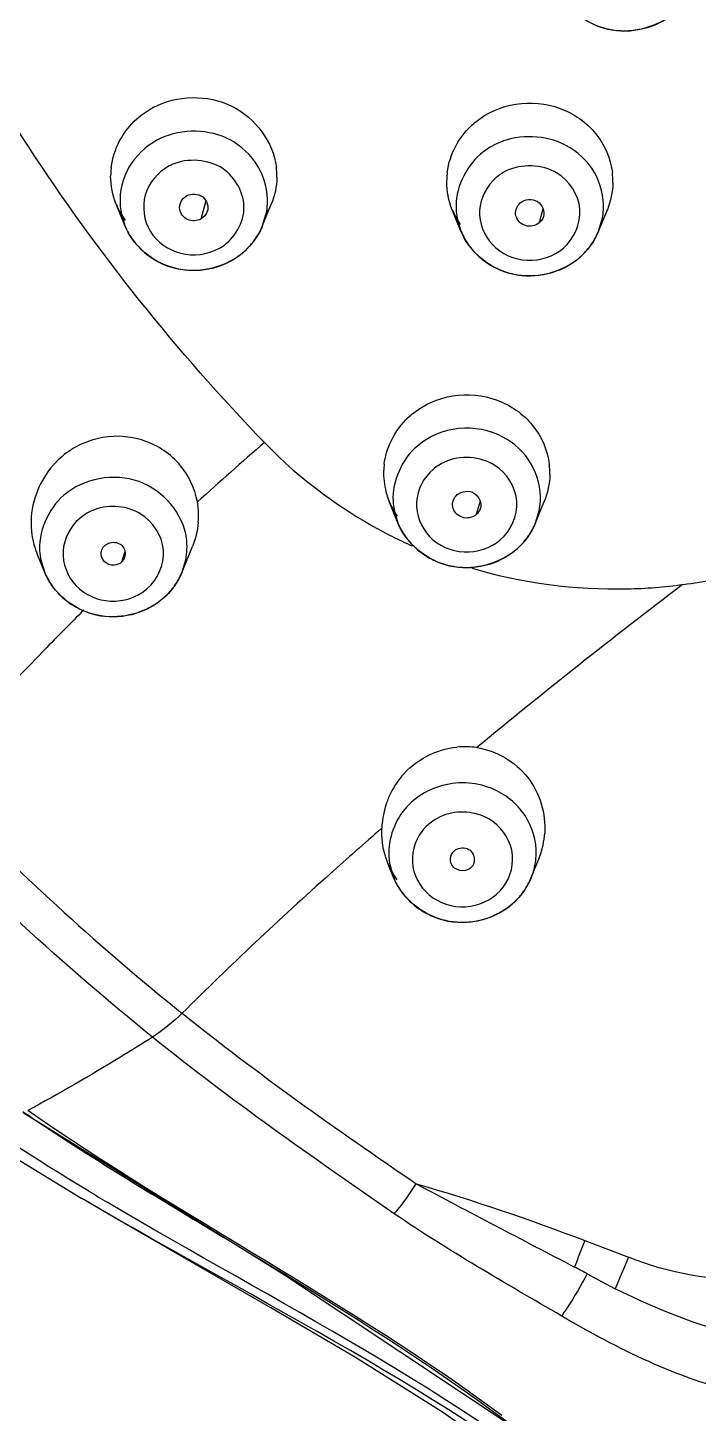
# Model space of a CAD drawing. Header units: millimetres. Extents: x 13495 to 14291, y -4366 to -3315.
# Drawn here: x 13869.76 to 13873.29, y -3806.61 to -3799.31 of the extents above; entities that cross this region are included whole.
import ezdxf

# ---------------------------------------------------------------- set-up
doc = ezdxf.new("R2010")
doc.units = ezdxf.units.MM
doc.header["$LTSCALE"] = 0.1
doc.layers.add('1', color=7, linetype='Continuous')

msp = doc.modelspace()

# ---------------------------------------------------------------- linework, layer by layer
at = {"layer": '1', "color": 7, "linetype": 'Continuous'}
for p, q in [((13870.2717, -3800.3499), (13870.2257, -3800.2372)), ((13870.6979, -3800.2196), (13870.6719, -3800.3152)), ((13870.9971, -3800.3499), (13871.043, -3800.2372)), ((13870.2515, -3800.2812), (13870.2717, -3800.3499)), ((13870.9971, -3800.3499), (13871.0163, -3800.2861)), ((13872.0422, -3800.3789), (13871.9962, -3800.2662)), ((13872.022, -3800.3101), (13872.0422, -3800.3789)), ((13872.4743, -3800.2609), (13872.4551, -3800.3355)), ((13872.7676, -3800.3789), (13872.8136, -3800.2662)), ((13872.7676, -3800.3789), (13872.7868, -3800.3151)), ((13871.7099, -3801.9161), (13871.664, -3801.8035)), ((13871.6897, -3801.8474), (13871.7099, -3801.9161)), ((13872.1434, -3801.8024), (13872.1228, -3801.8727)), ((13872.4353, -3801.9161), (13872.4813, -3801.8035)), ((13872.4353, -3801.9161), (13872.4545, -3801.8523)), ((13869.8476, -3802.1748), (13869.8086, -3802.0793)), ((13870.2717, -3802.0668), (13870.2531, -3802.1237)), ((13870.573, -3802.1748), (13870.6276, -3802.041)), ((13869.8274, -3802.1061), (13869.8476, -3802.1748)), ((13870.573, -3802.1748), (13870.5922, -3802.111)), ((13871.6877, -3803.7853), (13871.6576, -3803.7114)), ((13871.6676, -3803.7166), (13871.6877, -3803.7853)), ((13872.1115, -3803.7074), (13872.1023, -3803.7249)), ((13872.4131, -3803.7853), (13872.4511, -3803.6923)), ((13870.2228, -3805.5802), (13870.0445, -3805.4756)), ((13872.695, -3805.6973), (13872.9251, -3805.7854)), ((13872.7077, -3805.873), (13872.8554, -3805.9532))]:
    msp.add_line(p, q, dxfattribs=at)
for points in [[(13868.4329, -3804.2938), (13868.9111, -3804.7141), (13869.6693, -3805.2464), (13870.0445, -3805.4755)], [(13869.7361, -3805.0232), (13871.1131, -3805.8792), (13872.3382, -3806.6942)], [(13872.7642, -3807.2144), (13872.4075, -3806.9279), (13871.9446, -3806.6028), (13871.4862, -3806.3143), (13871.0413, -3806.0517), (13870.618, -3805.8084), (13870.2228, -3805.5802)]]:
    msp.add_lwpolyline(points, dxfattribs=at)
for centre, radius, start, end in [((13872.9055, -3798.9167), 0.4068, 246.76935, 260.07564), ((13872.9054, -3798.9169), 0.4065, 260.0805, 261.03959), ((13870.6262, -3800.1167), 0.4402, 117.4038, 118.60431), ((13872.3882, -3800.135), 0.4265, 129.10002, 130.37933), ((13870.6395, -3800.2469), 0.3952, 62.4843, 65.25282), ((13872.4109, -3800.2743), 0.3934, 62.02167, 62.82641), ((13870.6302, -3800.2725), 0.2677, 114.39185, 118.59412), ((13870.5869, -3800.0886), 0.3905, 173.86509, 179.98892), ((13870.5898, -3800.0889), 0.3934, 173.08152, 173.87169), ((13870.6789, -3800.0889), 0.3934, 5.9199, 6.91349), ((13870.6821, -3800.0887), 0.3902, 1.18447, 5.92559), ((13870.6865, -3800.0885), 0.3858, 0.00053, 1.17825), ((13870.6852, -3800.0885), 0.3871, 358.97786, 359.99969), ((13872.3568, -3800.1176), 0.3899, 173.95337, 179.98752), ((13872.3605, -3800.1179), 0.3935, 173.08026, 173.9615), ((13872.4494, -3800.1179), 0.3935, 5.98382, 6.91525), ((13872.4524, -3800.1176), 0.3904, 1.13511, 5.9894), ((13872.4568, -3800.1175), 0.3861, 358.90837, 1.12891), ((13870.5959, -3800.0862), 0.3998, 202.19714, 203.32187), ((13870.6033, -3800.0827), 0.408, 203.36831, 215.99227), ((13870.5929, -3800.218), 0.3472, 183.11815, 190.48184), ((13870.668, -3800.084), 0.4052, 328.56052, 336.9445), ((13870.6757, -3800.218), 0.3474, 348.69755, 356.89806), ((13870.6719, -3800.0858), 0.4009, 336.95994, 337.80155), ((13872.3668, -3800.115), 0.4002, 202.19812, 203.23549), ((13872.3729, -3800.1121), 0.407, 203.2699, 214.60216), ((13872.3641, -3800.2468), 0.3479, 183.02165, 190.48523), ((13872.446, -3800.2469), 0.3476, 348.69638, 356.92511), ((13872.4432, -3800.1151), 0.3999, 336.83851, 337.8087), ((13870.6064, -3800.2131), 0.3616, 202.23532, 216.27784), ((13870.6565, -3800.209), 0.3687, 316.99003, 328.80669), ((13870.6648, -3800.2143), 0.3589, 328.85785, 337.80762), ((13872.3762, -3800.2424), 0.3607, 202.22274, 215.02097), ((13872.4322, -3800.2414), 0.3625, 324.25518, 333.72994), ((13872.4384, -3800.2447), 0.3555, 333.75408, 337.8191), ((13870.6159, -3800.2059), 0.3734, 216.30362, 225.75605), ((13870.6218, -3800.1997), 0.382, 225.77257, 233.91267), ((13870.6425, -3800.1943), 0.3891, 298.59775, 313.7202), ((13870.6514, -3800.2042), 0.3757, 313.79354, 314.77465), ((13870.6527, -3800.2056), 0.3738, 314.77453, 317.00608), ((13872.3851, -3800.236), 0.3718, 215.04185, 224.21121), ((13872.4208, -3800.2325), 0.3769, 310.36905, 321.84358), ((13872.4278, -3800.2383), 0.3678, 321.88334, 322.86028), ((13872.429, -3800.2392), 0.3664, 322.86044, 324.26566), ((13870.6291, -3800.1895), 0.3946, 233.92651, 245.08773), ((13870.6308, -3800.1857), 0.3988, 245.09197, 249.96143), ((13872.3908, -3800.2304), 0.3797, 224.22326, 231.58974), ((13872.3984, -3800.2206), 0.3921, 231.60713, 242.54322), ((13870.6343, -3800.1755), 0.4096, 249.99246, 263.51125), ((13870.6341, -3800.1768), 0.4082, 263.52087, 264.5997), ((13872.4002, -3800.2171), 0.396, 242.54079, 246.73524), ((13872.4042, -3800.2071), 0.4068, 246.76935, 260.07564), ((13872.4042, -3800.2074), 0.4065, 260.0805, 261.03959), ((13872.0559, -3801.6722), 0.4265, 129.10002, 130.37933), ((13882.2033, -3814.5031), 17.1642, 130.7159, 132.29069), ((13872.8093, -3799.7445), 2.5115, 224.13845, 243.00797), ((13870.2321, -3801.913), 0.453, 134.58395, 135.59205), ((13870.2315, -3801.9125), 0.4522, 133.75115, 134.58325), ((13872.0245, -3801.6548), 0.3899, 173.95337, 179.98754), ((13872.0282, -3801.6551), 0.3935, 173.08026, 173.9615), ((13872.1171, -3801.6551), 0.3935, 5.98382, 6.91525), ((13872.1201, -3801.6549), 0.3904, 1.1351, 5.9894), ((13872.0297, -3801.6542), 0.395, 180.07306, 196.48111), ((13872.1245, -3801.6547), 0.3861, 358.90835, 1.1289), ((13872.0308, -3801.6537), 0.3962, 196.50299, 202.20428), ((13870.2503, -3801.8775), 0.4096, 5.42713, 10.05306), ((13870.2454, -3801.878), 0.4145, 4.51493, 5.43501), ((13870.2401, -3801.8783), 0.4197, 355.06504, 4.49808), ((13872.0345, -3801.6523), 0.4002, 202.19812, 203.23549), ((13872.0406, -3801.6494), 0.407, 203.2699, 214.60216), ((13872.0318, -3801.7841), 0.3479, 183.02165, 190.48522), ((13872.1137, -3801.7842), 0.3476, 348.69638, 356.92511), ((13872.111, -3801.6524), 0.3999, 336.83851, 337.8087), ((13870.2218, -3801.9163), 0.4448, 175.83416, 186.19785), ((13872.0439, -3801.7797), 0.3607, 202.22274, 215.02097), ((13872.1061, -3801.7819), 0.3555, 333.75408, 337.81911), ((13870.2074, -3801.9176), 0.4303, 186.22469, 200.85988), ((13870.2489, -3802.0427), 0.35, 348.74651, 7.46548), ((13872.8214, -3799.7158), 2.5426, 243.05759, 243.34641), ((13872.8281, -3799.7023), 2.5576, 243.34876, 245.92084), ((13872.0528, -3801.7732), 0.3718, 215.04185, 224.21121), ((13872.0886, -3801.7698), 0.3769, 310.36906, 321.84358), ((13872.0956, -3801.7756), 0.3678, 321.88334, 322.86028), ((13872.0967, -3801.7765), 0.3664, 322.86044, 324.26566), ((13872.0999, -3801.7787), 0.3625, 324.25518, 333.72994), ((13870.1946, -3801.9219), 0.4169, 200.93633, 202.18884), ((13870.1926, -3801.9227), 0.4147, 202.18914, 203.07467), ((13870.1685, -3802.0429), 0.3469, 185.9198, 190.492), ((13870.2127, -3801.8717), 0.4481, 336.79798, 337.8004), ((13872.0585, -3801.7677), 0.3797, 224.22326, 231.58974), ((13872.0661, -3801.7579), 0.3921, 231.60713, 242.54322), ((13872.0679, -3801.7544), 0.396, 242.54079, 246.73524), ((13872.0719, -3801.7444), 0.4068, 246.76935, 260.07564), ((13872.0719, -3801.7447), 0.4065, 260.0805, 261.03959), ((13870.1815, -3802.0384), 0.3607, 202.22274, 215.02097), ((13870.2375, -3802.0374), 0.3625, 324.25518, 333.72994), ((13870.2438, -3802.0406), 0.3555, 333.75408, 337.81911), ((13872.8683, -3799.6435), 2.6204, 277.55508, 285.04134), ((13870.1905, -3802.0319), 0.3718, 215.04185, 224.21121), ((13870.1961, -3802.0263), 0.3797, 224.22326, 231.58974), ((13870.2262, -3802.0285), 0.3769, 310.36906, 321.84358), ((13870.2332, -3802.0343), 0.3678, 321.88334, 322.86028), ((13870.2344, -3802.0352), 0.3664, 322.86044, 324.26566), ((13893.2221, -3828.6179), 33.1087, 127.18752, 129.58206), ((13872.8531, -3799.5002), 2.7645, 271.36241, 277.47635), ((13870.2038, -3802.0165), 0.3921, 231.60713, 242.54322), ((13870.2056, -3802.0131), 0.396, 242.54079, 246.73524), ((13870.2096, -3802.0031), 0.4068, 246.76935, 260.07564), ((13870.2095, -3802.0033), 0.4065, 260.0805, 261.03959), ((13872.0607, -3803.5223), 0.4267, 81.24947, 95.36511), ((13872.0742, -3803.5391), 0.4486, 139.82783, 146.70458), ((13872.0759, -3803.5403), 0.4508, 147.32573, 153.99355), ((13872.073, -3803.5385), 0.4473, 146.67909, 147.31844), ((13872.0792, -3803.5418), 0.4544, 154.00145, 161.71011), ((13872.082, -3803.5426), 0.4573, 169.69951, 175.8762), ((13872.0815, -3803.5426), 0.4568, 161.7155, 169.6937), ((13872.0801, -3803.5425), 0.4554, 175.87765, 177.81947), ((13872.0327, -3803.5217), 0.4518, 337.80896, 348.12237), ((13872.0377, -3803.5229), 0.4467, 348.13942, 356.25944), ((13872.0635, -3803.5458), 0.4384, 196.7825, 202.18954), ((13872.0568, -3803.5487), 0.4311, 202.17194, 215.05486), ((13872.0065, -3803.6538), 0.3447, 189.56772, 190.49554), ((13872.0875, -3803.6524), 0.3517, 339.82438, 348.66098), ((13872.0928, -3803.6536), 0.3463, 348.68461, 353.63865), ((13872.0682, -3803.6441), 0.3727, 322.43454, 337.74005), ((13872.0754, -3803.6464), 0.3653, 322.42531, 330.45776), ((13872.0801, -3803.6492), 0.3598, 330.47466, 331.52587), ((13872.0822, -3803.6503), 0.3574, 331.52159, 337.7986), ((13872.0855, -3803.6517), 0.3538, 337.80699, 339.8282), ((13872.0314, -3803.6418), 0.3728, 218.34857, 224.41555), ((13872.062, -3803.6343), 0.3833, 304.20347, 318.26633), ((13872.0727, -3803.6443), 0.3687, 318.31776, 322.42311), ((13872.0479, -3803.6189), 0.4012, 241.70413, 252.21119), ((13872.0558, -3803.6248), 0.3946, 294.65288, 304.17697), ((13872.0496, -3803.614), 0.4063, 252.19598, 258.95658), ((13872.0505, -3803.6083), 0.4121, 258.98094, 269.84151), ((13872.0505, -3803.6105), 0.41, 269.8444, 276.28676), ((13872.0504, -3803.6101), 0.4103, 276.29219, 286.81748), ((13872.0528, -3803.6183), 0.4018, 286.83583, 294.65716), ((13875.8894, -3795.9777), 10.9372, 235.74604, 236.49412), ((13879.9841, -3788.9966), 19.1932, 238.94108, 239.27243), ((13875.899, -3807.0099), 3.4625, 157.72115, 160.21346), ((13876.6362, -3807.4248), 4.0571, 156.16564, 158.73224), ((13856.5671, -3836.4948), 34.6152, 62.20652, 62.33138)]:
    msp.add_arc(centre, radius, start, end, dxfattribs=at)
for points, knots in [([(13890.4964, -3803.3838), (13891.7025, -3802.0103), (13893.5812, -3798.7628), (13894.181, -3793.1935), (13892.4539, -3787.8406), (13888.6966, -3783.5616), (13883.5237, -3780.9851), (13877.7181, -3780.471), (13872.142, -3782.0794), (13869.0826, -3784.4668), (13867.869, -3785.8853)], [0, 0, 0, 0, 0.12306, 0.244548, 0.366574, 0.490907, 0.617911, 0.74639, 0.874326, 1, 1, 1, 1]), ([(13871.0069, -3801.4934), (13870.0857, -3800.5381), (13868.5949, -3798.2763), (13868.0896, -3795.6096), (13868.1038, -3794.3016)], [0, 0, 0, 0, 0.503611, 1, 1, 1, 1]), ([(13873.1642, -3799.2323), (13873.0732, -3799.3097), (13872.8031, -3799.3788), (13872.5881, -3799.1979), (13872.5435, -3799.0884)], [0, 0, 0, 0, 0.502612, 1, 1, 1, 1]), ([(13870.4236, -3799.7259), (13870.5455, -3799.6627), (13870.8621, -3799.651), (13871.0536, -3799.9103), (13871.0695, -3800.0416)], [0, 0, 0, 0, 0.509463, 1, 1, 1, 1]), ([(13870.1993, -3800.0415), (13870.2108, -3799.9465), (13870.2797, -3799.8199), (13870.3862, -3799.7462), (13870.4154, -3799.7303)], [0, 0, 0, 0, 0.741776, 1, 1, 1, 1]), ([(13872.1192, -3799.804), (13872.1792, -3799.7552), (13872.3292, -3799.6891), (13872.5699, -3799.7126), (13872.7671, -3799.8492), (13872.831, -3799.9966), (13872.84, -3800.0705)], [0, 0, 0, 0, 0.252446, 0.507211, 0.757116, 1, 1, 1, 1]), ([(13870.44, -3799.9), (13870.3801, -3799.9327), (13870.2761, -3800.0307), (13870.2426, -3800.1704), (13870.2462, -3800.2369)], [0, 0, 0, 0, 0.506356, 1, 1, 1, 1]), ([(13871.0225, -3800.2368), (13871.0262, -3800.1692), (13870.9912, -3800.0268), (13870.8837, -3799.9285), (13870.822, -3799.8964)], [0, 0, 0, 0, 0.493495, 1, 1, 1, 1]), ([(13872.7931, -3800.2656), (13872.7967, -3800.1985), (13872.7623, -3800.0573), (13872.6564, -3799.9592), (13872.5954, -3799.9269)], [0, 0, 0, 0, 0.493559, 1, 1, 1, 1]), ([(13870.5021, -3800.0374), (13870.4448, -3800.0686), (13870.3501, -3800.1799), (13870.3825, -3800.3963), (13870.5606, -3800.5216), (13870.7075, -3800.5026), (13870.7667, -3800.4704)], [0, 0, 0, 0, 0.248197, 0.491259, 0.743141, 1, 1, 1, 1]), ([(13870.7667, -3800.4704), (13870.8381, -3800.4314), (13870.9512, -3800.2683), (13870.8544, -3800.0947), (13870.7871, -3800.0497)], [0, 0, 0, 0, 0.501132, 1, 1, 1, 1]), ([(13872.2278, -3800.097), (13872.1787, -3800.1388), (13872.1103, -3800.2684), (13872.1906, -3800.4717), (13872.3897, -3800.5589), (13872.5309, -3800.5121), (13872.582, -3800.4686)], [0, 0, 0, 0, 0.245523, 0.489964, 0.744454, 1, 1, 1, 1]), ([(13872.582, -3800.4686), (13872.6387, -3800.4204), (13872.7117, -3800.2585), (13872.6124, -3800.1118), (13872.5484, -3800.0728)], [0, 0, 0, 0, 0.498137, 1, 1, 1, 1]), ([(13870.5969, -3800.1925), (13870.6218, -3800.1789), (13870.6931, -3800.1813), (13870.7146, -3800.2511), (13870.7055, -3800.2764)], [0, 0, 0, 0, 0.513067, 1, 1, 1, 1]), ([(13872.3547, -3800.2302), (13872.3776, -3800.2107), (13872.4553, -3800.2012), (13872.4854, -3800.2752), (13872.4769, -3800.3025)], [0, 0, 0, 0, 0.512473, 1, 1, 1, 1]), ([(13870.6719, -3800.3152), (13870.6515, -3800.3263), (13870.5981, -3800.3295), (13870.5641, -3800.2871), (13870.5604, -3800.265)], [0, 0, 0, 0, 0.508956, 1, 1, 1, 1]), ([(13872.4551, -3800.3355), (13872.4361, -3800.3516), (13872.3784, -3800.3643), (13872.337, -3800.3212), (13872.3316, -3800.2975)], [0, 0, 0, 0, 0.507046, 1, 1, 1, 1]), ([(13870.8266, -3800.539), (13870.7321, -3800.5905), (13870.491, -3800.6147), (13870.3118, -3800.4482), (13870.2717, -3800.3499)], [0, 0, 0, 0, 0.503279, 1, 1, 1, 1]), ([(13872.663, -3800.5228), (13872.5719, -3800.6002), (13872.3019, -3800.6693), (13872.0869, -3800.4884), (13872.0422, -3800.3789)], [0, 0, 0, 0, 0.502612, 1, 1, 1, 1]), ([(13871.7869, -3801.3412), (13871.8469, -3801.2924), (13871.9969, -3801.2264), (13872.2377, -3801.2499), (13872.4348, -3801.3864), (13872.4987, -3801.5339), (13872.5077, -3801.6078)], [0, 0, 0, 0, 0.252446, 0.507211, 0.757116, 1, 1, 1, 1]), ([(13872.2632, -3801.4641), (13872.1932, -3801.427), (13872.0279, -3801.3947), (13871.8725, -3801.4603), (13871.8125, -3801.5113)], [0, 0, 0, 0, 0.50174, 1, 1, 1, 1]), ([(13870.6535, -3801.806), (13870.6403, -3801.7316), (13870.5691, -3801.5863), (13870.3641, -3801.4585), (13870.12, -3801.4515), (13869.9755, -3801.5316), (13869.9188, -3801.5858)], [0, 0, 0, 0, 0.24476, 0.493215, 0.745824, 1, 1, 1, 1]), ([(13872.4608, -3801.8029), (13872.4644, -3801.7357), (13872.43, -3801.5946), (13872.3241, -3801.4965), (13872.2632, -3801.4641)], [0, 0, 0, 0, 0.493559, 1, 1, 1, 1]), ([(13871.8955, -3801.6343), (13871.8464, -3801.6761), (13871.7781, -3801.8056), (13871.8584, -3802.0089), (13872.0574, -3802.0962), (13872.1986, -3802.0493), (13872.2497, -3802.0058)], [0, 0, 0, 0, 0.245523, 0.489964, 0.744454, 1, 1, 1, 1]), ([(13872.2497, -3802.0058), (13872.3057, -3801.9582), (13872.3785, -3801.7996), (13872.2838, -3801.6535), (13872.2216, -3801.6135)], [0, 0, 0, 0, 0.49844, 1, 1, 1, 1]), ([(13870.596, -3801.9972), (13870.579, -3801.8686), (13870.3678, -3801.6187), (13870.0523, -3801.6831), (13869.9502, -3801.77)], [0, 0, 0, 0, 0.491895, 1, 1, 1, 1]), ([(13872.0224, -3801.7674), (13872.0456, -3801.7478), (13872.1243, -3801.7385), (13872.1533, -3801.8142), (13872.144, -3801.8415)], [0, 0, 0, 0, 0.512691, 1, 1, 1, 1]), ([(13872.1228, -3801.8727), (13872.1035, -3801.8892), (13872.0442, -3801.9017), (13872.0032, -3801.8561), (13871.9987, -3801.8319)], [0, 0, 0, 0, 0.507537, 1, 1, 1, 1]), ([(13870.0332, -3801.893), (13869.9841, -3801.9348), (13869.9157, -3802.0643), (13869.996, -3802.2676), (13870.195, -3802.3549), (13870.3362, -3802.308), (13870.3874, -3802.2645)], [0, 0, 0, 0, 0.245523, 0.489964, 0.744454, 1, 1, 1, 1]), ([(13870.3874, -3802.2645), (13870.4439, -3802.2165), (13870.5169, -3802.0554), (13870.4187, -3801.9088), (13870.3551, -3801.8696)], [0, 0, 0, 0, 0.498211, 1, 1, 1, 1]), ([(13872.3307, -3802.06), (13872.2396, -3802.1374), (13871.9696, -3802.2066), (13871.7546, -3802.0256), (13871.7099, -3801.9161)], [0, 0, 0, 0, 0.502612, 1, 1, 1, 1]), ([(13870.1674, -3802.0338), (13870.171, -3802.0307), (13870.1791, -3802.0255), (13870.1881, -3802.0221), (13870.1928, -3802.0208)], [0, 0, 0, 0, 0.492249, 1, 1, 1, 1]), ([(13870.1928, -3802.0208), (13870.2138, -3802.0153), (13870.2665, -3802.0246), (13870.276, -3802.0779), (13870.2696, -3802.0981)], [0, 0, 0, 0, 0.505523, 1, 1, 1, 1]), ([(13870.2278, -3802.1369), (13870.2107, -3802.1416), (13870.1714, -3802.1368), (13870.1492, -3802.1034), (13870.1468, -3802.0865)], [0, 0, 0, 0, 0.509682, 1, 1, 1, 1]), ([(13870.2531, -3802.1237), (13870.2495, -3802.1268), (13870.2415, -3802.1322), (13870.2325, -3802.1356), (13870.2278, -3802.1369)], [0, 0, 0, 0, 0.497196, 1, 1, 1, 1]), ([(13870.2696, -3802.0981), (13870.268, -3802.1031), (13870.2637, -3802.1125), (13870.257, -3802.1205), (13870.2531, -3802.1237)], [0, 0, 0, 0, 0.507367, 1, 1, 1, 1]), ([(13870.4683, -3802.3187), (13870.3773, -3802.3961), (13870.1072, -3802.4652), (13869.8923, -3802.2843), (13869.8476, -3802.1748)], [0, 0, 0, 0, 0.502612, 1, 1, 1, 1]), ([(13870.0546, -3802.3762), (13869.9848, -3802.4456), (13869.7126, -3802.721), (13869.4491, -3803.0051), (13869.2587, -3803.2222)], [0, 0, 0, 0, 0.254244, 1, 1, 1, 1]), ([(13872.1256, -3803.1007), (13872.2276, -3803.1164), (13872.4266, -3803.2302), (13872.4901, -3803.4493), (13872.4835, -3803.552)], [0, 0, 0, 0, 0.500463, 1, 1, 1, 1]), ([(13872.2317, -3803.3286), (13872.1507, -3803.2883), (13871.957, -3803.2633), (13871.7903, -3803.367), (13871.736, -3803.4375)], [0, 0, 0, 0, 0.503972, 1, 1, 1, 1]), ([(13872.437, -3803.692), (13872.4449, -3803.6204), (13872.4133, -3803.4665), (13872.2979, -3803.3615), (13872.2317, -3803.3286)], [0, 0, 0, 0, 0.493244, 1, 1, 1, 1]), ([(13871.625, -3803.5253), (13871.5339, -3803.6047), (13871.1753, -3803.9208), (13870.8263, -3804.248), (13870.5734, -3804.5002)], [0, 0, 0, 0, 0.252913, 1, 1, 1, 1]), ([(13871.8363, -3803.5424), (13871.7973, -3803.5931), (13871.7596, -3803.7351), (13871.8825, -3803.9155), (13872.0942, -3803.9627), (13872.224, -3803.8889), (13872.2645, -3803.8362)], [0, 0, 0, 0, 0.243617, 0.490402, 0.746717, 1, 1, 1, 1]), ([(13872.2645, -3803.8362), (13872.3053, -3803.7832), (13872.343, -3803.6325), (13872.2481, -3803.5107), (13872.1893, -3803.4765)], [0, 0, 0, 0, 0.495882, 1, 1, 1, 1]), ([(13871.9986, -3803.6537), (13872.0014, -3803.65), (13872.0082, -3803.6433), (13872.0162, -3803.6382), (13872.0205, -3803.6361)], [0, 0, 0, 0, 0.491721, 1, 1, 1, 1]), ([(13872.0205, -3803.6361), (13872.0414, -3803.6257), (13872.1008, -3803.6271), (13872.1168, -3803.6851), (13872.1108, -3803.7073)], [0, 0, 0, 0, 0.503455, 1, 1, 1, 1]), ([(13872.0804, -3803.7427), (13872.0628, -3803.7515), (13872.0179, -3803.753), (13871.99, -3803.7168), (13871.9871, -3803.6981)], [0, 0, 0, 0, 0.509121, 1, 1, 1, 1]), ([(13872.1023, -3803.7249), (13872.0994, -3803.7286), (13872.0927, -3803.7354), (13872.0846, -3803.7406), (13872.0804, -3803.7427)], [0, 0, 0, 0, 0.496681, 1, 1, 1, 1]), ([(13872.3636, -3803.8714), (13872.2838, -3803.9752), (13871.9911, -3804.0998), (13871.7369, -3803.9059), (13871.6877, -3803.7853)], [0, 0, 0, 0, 0.501622, 1, 1, 1, 1]), ([(13870.4165, -3804.6265), (13870.3605, -3804.6619), (13870.1447, -3804.796), (13869.9247, -3804.9237), (13869.7594, -3805.0129)], [0, 0, 0, 0, 0.26077, 1, 1, 1, 1]), ([(13875.4515, -3805.1324), (13875.2887, -3805.2878), (13874.9082, -3805.5424), (13874.2843, -3805.8243), (13873.602, -3805.9472), (13873.1361, -3805.8724), (13872.9251, -3805.7854)], [0, 0, 0, 0, 0.247435, 0.497355, 0.749104, 1, 1, 1, 1]), ([(13871.691, -3805.5569), (13871.7004, -3805.5462), (13871.742, -3805.4958), (13871.7792, -3805.4419), (13871.8064, -3805.3987)], [0, 0, 0, 0, 0.219187, 1, 1, 1, 1]), ([(13872.7076, -3805.873), (13872.6752, -3805.933), (13872.6314, -3806.008), (13872.5836, -3806.0804), (13872.5731, -3806.0957)], [0, 0, 0, 0, 0.785888, 1, 1, 1, 1])]:
    msp.add_open_spline(points, degree=3, knots=knots, dxfattribs=at)
for points in [[(13872.8421, -3799.3185), (13872.9528, -3799.3359), (13873.0809, -3799.3018), (13873.1663, -3799.2292)], [(13871.9698, -3800.0705), (13871.9817, -3799.9723), (13872.0365, -3799.8741), (13872.1119, -3799.8101)], [(13870.8049, -3799.888), (13870.6944, -3799.837), (13870.5469, -3799.8417), (13870.44, -3799.9)], [(13872.5905, -3799.9243), (13872.4885, -3799.8719), (13872.3523, -3799.867), (13872.2465, -3799.9116)], [(13872.2465, -3799.9116), (13872.2099, -3799.927), (13872.1751, -3799.9483), (13872.1448, -3799.974)], [(13870.7871, -3800.0497), (13870.7127, -3800), (13870.6011, -3799.9917), (13870.5196, -3800.0286)], [(13872.1448, -3799.974), (13872.0641, -3800.0427), (13872.0111, -3800.1593), (13872.0167, -3800.2652)], [(13872.5484, -3800.0728), (13872.4713, -3800.0258), (13872.358, -3800.0221), (13872.2778, -3800.0636)], [(13870.2257, -3800.2372), (13870.2066, -3800.1905), (13870.1964, -3800.139), (13870.1964, -3800.0885)], [(13871.0723, -3800.0954), (13871.0714, -3800.1437), (13871.0613, -3800.1926), (13871.043, -3800.2372)], [(13872.2778, -3800.0636), (13872.26, -3800.0728), (13872.2431, -3800.0841), (13872.2278, -3800.097)], [(13871.9962, -3800.2662), (13871.9772, -3800.2194), (13871.967, -3800.168), (13871.967, -3800.1175)], [(13872.8428, -3800.1248), (13872.8419, -3800.1729), (13872.8317, -3800.2216), (13872.8136, -3800.2662)], [(13870.5604, -3800.265), (13870.5559, -3800.2383), (13870.5731, -3800.2055), (13870.5969, -3800.1925)], [(13872.3316, -3800.2975), (13872.3263, -3800.2744), (13872.3366, -3800.2456), (13872.3547, -3800.2302)], [(13870.7055, -3800.2764), (13870.6997, -3800.2925), (13870.6869, -3800.307), (13870.6719, -3800.3152)], [(13872.4769, -3800.3025), (13872.473, -3800.3151), (13872.4651, -3800.3269), (13872.4551, -3800.3355)], [(13870.9971, -3800.3499), (13870.965, -3800.4285), (13870.9011, -3800.4984), (13870.8266, -3800.539)], [(13872.7676, -3800.3789), (13872.7452, -3800.4338), (13872.7081, -3800.4843), (13872.663, -3800.5228)], [(13870.5957, -3800.5832), (13870.6746, -3800.5907), (13870.7591, -3800.5738), (13870.8287, -3800.5359)], [(13872.3408, -3800.609), (13872.4515, -3800.6264), (13872.5796, -3800.5923), (13872.665, -3800.5197)], [(13871.6375, -3801.6077), (13871.6494, -3801.5096), (13871.7043, -3801.4114), (13871.7796, -3801.3473)], [(13871.8125, -3801.5113), (13871.7318, -3801.58), (13871.6788, -3801.6966), (13871.6844, -3801.8024)], [(13872.2216, -3801.6135), (13872.1469, -3801.5654), (13872.0362, -3801.5583), (13871.9557, -3801.5959)], [(13869.9085, -3801.5961), (13869.8348, -3801.6713), (13869.7858, -3801.7789), (13869.7782, -3801.884)], [(13871.9557, -3801.5959), (13871.9341, -3801.6059), (13871.9137, -3801.6189), (13871.8955, -3801.6343)], [(13872.5105, -3801.6621), (13872.5096, -3801.7102), (13872.4994, -3801.7589), (13872.4813, -3801.8035)], [(13869.9502, -3801.77), (13869.8655, -3801.842), (13869.812, -3801.9681), (13869.8235, -3802.0787)], [(13871.9987, -3801.8319), (13871.9946, -3801.8094), (13872.005, -3801.7823), (13872.0224, -3801.7674)], [(13870.114, -3801.8459), (13870.0847, -3801.8567), (13870.0569, -3801.8728), (13870.0332, -3801.893)], [(13870.3551, -3801.8696), (13870.2864, -3801.8271), (13870.1897, -3801.8179), (13870.114, -3801.8459)], [(13872.144, -3801.8415), (13872.14, -3801.8534), (13872.1324, -3801.8646), (13872.1228, -3801.8727)], [(13870.6583, -3801.9144), (13870.6546, -3801.9577), (13870.644, -3802.0008), (13870.6276, -3802.041)], [(13872.4353, -3801.9161), (13872.4129, -3801.971), (13872.3759, -3802.0216), (13872.3307, -3802.06)], [(13870.1468, -3802.0865), (13870.1441, -3802.0678), (13870.153, -3802.046), (13870.1674, -3802.0338)], [(13872.0085, -3802.1462), (13872.1193, -3802.1637), (13872.2473, -3802.1296), (13872.3327, -3802.057)], [(13872.1017, -3802.1548), (13872.3651, -3802.2334), (13872.6441, -3802.2699), (13872.9188, -3802.2639)], [(13870.573, -3802.1748), (13870.5506, -3802.2297), (13870.5135, -3802.2803), (13870.4683, -3802.3187)], [(13870.1462, -3802.4049), (13870.2569, -3802.4224), (13870.385, -3802.3883), (13870.4704, -3802.3156)], [(13871.7314, -3803.2497), (13871.8017, -3803.1664), (13871.9123, -3803.1078), (13872.0208, -3803.0976)], [(13870.4166, -3804.6265), (13869.9467, -3804.2438), (13869.4966, -3803.8348), (13869.0762, -3803.3983)], [(13869.3635, -3803.4006), (13869.7446, -3803.7902), (13870.1478, -3804.1598), (13870.573, -3804.5007)], [(13871.736, -3803.4375), (13871.6786, -3803.5121), (13871.651, -3803.6183), (13871.6666, -3803.7111)], [(13871.9486, -3803.4585), (13871.9052, -3803.4756), (13871.8648, -3803.5053), (13871.8363, -3803.5424)], [(13872.1893, -3803.4765), (13872.1198, -3803.436), (13872.0235, -3803.4291), (13871.9486, -3803.4585)], [(13871.6438, -3803.6724), (13871.6295, -3803.625), (13871.6231, -3803.5746), (13871.625, -3803.5251)], [(13871.9871, -3803.6981), (13871.9847, -3803.683), (13871.9893, -3803.6658), (13871.9986, -3803.6537)], [(13871.6878, -3803.7853), (13871.7005, -3803.8167), (13871.718, -3803.8465), (13871.739, -3803.8731)], [(13871.7651, -3803.9027), (13871.7921, -3803.9302), (13871.8238, -3803.9538), (13871.8577, -3803.9722)], [(13870.0819, -3805.4382), (13869.5186, -3805.0988), (13868.969, -3804.7192), (13868.5026, -3804.2556)], [(13870.5734, -3804.5002), (13870.5245, -3804.5463), (13870.4735, -3804.5911), (13870.4165, -3804.6265)], [(13870.5735, -3804.5001), (13870.9703, -3804.8181), (13871.3861, -3805.1123), (13871.8065, -3805.3985)], [(13871.691, -3805.5569), (13871.2581, -3805.2581), (13870.8264, -3804.956), (13870.4166, -3804.6264)], [(13872.2576, -3806.6196), (13871.4627, -3806.0292), (13870.5721, -3805.5783), (13869.7594, -3805.0129)], [(13869.8518, -3805.0975), (13870.179, -3805.3142), (13870.5166, -3805.5147), (13870.8527, -3805.7172)], [(13871.8064, -3805.3987), (13872.1069, -3805.4844), (13872.4025, -3805.5874), (13872.695, -3805.6973)], [(13871.8064, -3805.3987), (13872.0836, -3805.5468), (13872.3624, -3805.6921), (13872.641, -3805.8378)], [(13872.7959, -3807.1748), (13871.965, -3806.4945), (13870.9794, -3806.0281), (13870.0549, -3805.4817)], [(13872.8156, -3807.1521), (13872.0168, -3806.4885), (13871.0699, -3806.0259), (13870.1772, -3805.4951)], [(13872.5731, -3806.0957), (13872.2752, -3805.9225), (13871.976, -3805.7504), (13871.691, -3805.5569)], [(13870.8527, -3805.7172), (13871.5492, -3806.1371), (13872.2501, -3806.5691), (13872.8504, -3807.1177)], [(13873.5903, -3806.2181), (13873.3351, -3806.1665), (13873.0894, -3806.0674), (13872.8555, -3805.953)], [(13873.5186, -3806.5014), (13873.1835, -3806.4284), (13872.8697, -3806.2678), (13872.5731, -3806.0957)]]:
    msp.add_open_spline(points, degree=3, dxfattribs=at)

doc.saveas('drawing.dxf')
